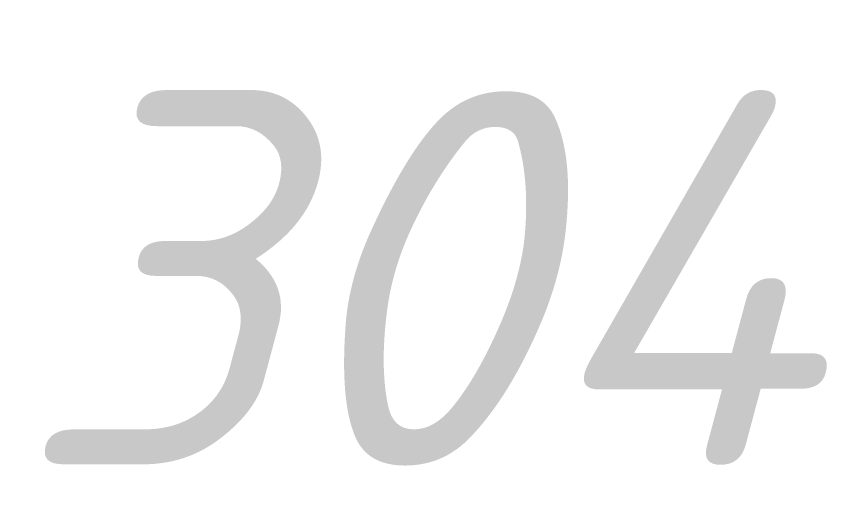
# Model space of a CAD drawing. Extents: x -96705 to 1864084, y -482104 to 235.
# Drawn here: x 873106 to 873772, y -83696 to -83308 of the extents above; entities that cross this region are included whole.
import ezdxf
from ezdxf import colors
from ezdxf.entities.mleader import LeaderData, LeaderLine
from ezdxf.math import Vec2, Vec3

# ---------------------------------------------------------------- set-up
doc = ezdxf.new("R2010")
doc.units = 0
doc.header["$LTSCALE"] = 100
doc.layers.get('Defpoints').update_dxf_attribs({"color": 42})
doc.layers.add('АР_Отметки', color=250, linetype='Continuous', lineweight=15)
doc.layers.add('АР_Таблицы', color=250, linetype='Continuous')
doc.styles.add('ISOCPEUR', font='isocpeui.ttf', dxfattribs={"height": 250})
doc.styles.add('ISOCPEUR_2', font='isocpeur.ttf', dxfattribs={"width": 0.9, "height": 300})
doc.styles.add('Архитект', font='isocpeur.ttf', dxfattribs={"width": 0.8, "oblique": 8})

# ---------------------------------------------------------------- blocks, each defined once
blk = doc.blocks.new('*T826')
at = {"layer": 'Defpoints', "color": 8, "linetype": 'ByBlock', "lineweight": 0, "transparency": 16777216}
for p, q in [((0, 0), (12954.8, 0)), ((0, 0), (0, -1500)), ((12954.8, 0), (12954.8, -1500))]:
    blk.add_line(p, q, dxfattribs=at)
at = {"layer": 'АР_Таблицы', "color": 8, "linetype": 'ByBlock', "lineweight": 30, "transparency": 16777216}
for p, q in [((0, -1500), (12954.8, -1500)), ((0, -1500), (0, -49656.38)), ((1500, -1500), (1500, -49656.38)), ((9954.8, -1500), (9954.8, -49656.38)), ((11954.8, -1500), (11954.8, -49656.38)), ((12954.8, -1500), (12954.8, -49656.38)), ((0, -3500), (12954.8, -3500)), ((0, -49656.38), (12954.8, -49656.38))]:
    blk.add_line(p, q, dxfattribs=at)
at = {"layer": 'АР_Таблицы', "color": 8, "linetype": 'ByBlock', "lineweight": -2, "transparency": 16777216}
for p, q in [((0, -4176.92), (12954.8, -4176.92)), ((0, -4853.85), (12954.8, -4853.85)), ((0, -5530.77), (12954.8, -5530.77)), ((0, -6757.69), (1500, -6757.69)), ((9954.8, -6757.69), (12954.8, -6757.69)), ((0, -7434.62), (12954.8, -7434.62)), ((0, -8111.54), (12954.8, -8111.54)), ((0, -8788.46), (12954.8, -8788.46)), ((0, -9465.38), (12954.8, -9465.38)), ((0, -10692.31), (12954.8, -10692.31)), ((0, -11369.23), (1500, -11369.23)), ((11954.8, -11369.23), (12954.8, -11369.23)), ((0, -12046.15), (9954.8, -12046.15)), ((11954.8, -12046.15), (12954.8, -12046.15)), ((0, -12723.08), (1500, -12723.08)), ((11954.8, -12723.08), (12954.8, -12723.08)), ((0, -13800.23), (1500, -13800.23)), ((11954.8, -13800.23), (12954.8, -13800.23)), ((0, -14967.15), (9954.8, -14967.15)), ((11954.8, -14967.15), (12954.8, -14967.15)), ((0, -15644.07), (12954.8, -15644.07)), ((0, -17311), (12954.8, -17311)), ((0, -17987.92), (12954.8, -17987.92)), ((0, -19214.84), (9954.8, -19214.84)), ((11954.8, -19214.84), (12954.8, -19214.84)), ((0, -19891.77), (9954.8, -19891.77)), ((11954.8, -19891.77), (12954.8, -19891.77)), ((0, -21118.69), (9954.8, -21118.69)), ((11954.8, -21118.69), (12954.8, -21118.69)), ((0, -21795.61), (9954.8, -21795.61)), ((11954.8, -21795.61), (12954.8, -21795.61)), ((0, -23022.53), (12954.8, -23022.53)), ((0, -23699.46), (12954.8, -23699.46)), ((0, -24776.38), (9954.8, -24776.38)), ((11954.8, -24776.38), (12954.8, -24776.38)), ((0, -25453.3), (12954.8, -25453.3)), ((0, -26130.23), (12954.8, -26130.23)), ((0, -26807.15), (1500, -26807.15)), ((11954.8, -26807.15), (12954.8, -26807.15)), ((0, -27484.07), (1500, -27484.07)), ((11954.8, -27484.07), (12954.8, -27484.07)), ((0, -28161), (12954.8, -28161)), ((0, -28837.92), (9954.8, -28837.92)), ((0, -30534.84), (9954.8, -30534.84)), ((11954.8, -30534.84), (12954.8, -30534.84)), ((0, -31211.77), (9954.8, -31211.77)), ((11954.8, -31211.77), (12954.8, -31211.77)), ((0, -31888.69), (9954.8, -31888.69)), ((11954.8, -31888.69), (12954.8, -31888.69)), ((0, -33555.61), (1500, -33555.61)), ((11954.8, -33555.61), (12954.8, -33555.61)), ((0, -35282.53), (1500, -35282.53)), ((11954.8, -35282.53), (12954.8, -35282.53)), ((0, -35959.46), (1500, -35959.46)), ((11954.8, -35959.46), (12954.8, -35959.46)), ((0, -37186.38), (1500, -37186.38)), ((11954.8, -37186.38), (12954.8, -37186.38)), ((0, -38413.3), (1500, -38413.3)), ((11954.8, -38413.3), (12954.8, -38413.3)), ((0, -39090.23), (1500, -39090.23)), ((11954.8, -39090.23), (12954.8, -39090.23)), ((0, -39767.15), (1500, -39767.15)), ((11954.8, -39767.15), (12954.8, -39767.15)), ((0, -40444.07), (1500, -40444.07)), ((11954.8, -40444.07), (12954.8, -40444.07)), ((0, -42111), (1500, -42111)), ((11954.8, -42111), (12954.8, -42111)), ((0, -43777.92), (1500, -43777.92)), ((11954.8, -43777.92), (12954.8, -43777.92)), ((0, -44454.84), (1500, -44454.84)), ((11954.8, -44454.84), (12954.8, -44454.84)), ((0, -45131.77), (1500, -45131.77)), ((11954.8, -45131.77), (12954.8, -45131.77)), ((0, -46358.69), (1500, -46358.69)), ((11954.8, -46358.69), (12954.8, -46358.69)), ((0, -47585.61), (1500, -47585.61)), ((11954.8, -47585.61), (12954.8, -47585.61)), ((0, -48282.53), (1500, -48282.53)), ((11954.8, -48282.53), (12954.8, -48282.53)), ((0, -48979.46), (1500, -48979.46)), ((11954.8, -48979.46), (12954.8, -48979.46))]:
    blk.add_line(p, q, dxfattribs=at)
at = {"layer": 'АР_Таблицы', "color": 8, "linetype": 'ByBlock', "lineweight": 9, "transparency": 16777216}
for p, q in [((1500, -6757.69), (9954.8, -6757.69)), ((1500, -11369.23), (11954.8, -11369.23)), ((9954.8, -12046.15), (11954.8, -12046.15)), ((1500, -12723.08), (11954.8, -12723.08)), ((1500, -13800.23), (11954.8, -13800.23)), ((9954.8, -14967.15), (11954.8, -14967.15)), ((9954.8, -19214.84), (11954.8, -19214.84)), ((9954.8, -19891.77), (11954.8, -19891.77)), ((9954.8, -21118.69), (11954.8, -21118.69)), ((9954.8, -21795.61), (11954.8, -21795.61)), ((9954.8, -24776.38), (11954.8, -24776.38)), ((1500, -26807.15), (11954.8, -26807.15)), ((1500, -27484.07), (11954.8, -27484.07)), ((9954.8, -28837.92), (12954.8, -28837.92)), ((9954.8, -30534.84), (11954.8, -30534.84)), ((9954.8, -31211.77), (11954.8, -31211.77)), ((9954.8, -31888.69), (11954.8, -31888.69)), ((1500, -33555.61), (11954.8, -33555.61)), ((1500, -35282.53), (11954.8, -35282.53)), ((1500, -35959.46), (11954.8, -35959.46)), ((1500, -37186.38), (11954.8, -37186.38)), ((1500, -38413.3), (11954.8, -38413.3)), ((1500, -39090.23), (11954.8, -39090.23)), ((1500, -39767.15), (11954.8, -39767.15)), ((1500, -40444.07), (11954.8, -40444.07)), ((1500, -42111), (11954.8, -42111)), ((1500, -43777.92), (11954.8, -43777.92)), ((1500, -44454.84), (11954.8, -44454.84)), ((1500, -45131.77), (11954.8, -45131.77)), ((1500, -46358.69), (11954.8, -46358.69)), ((1500, -47585.61), (11954.8, -47585.61)), ((1500, -48282.53), (11954.8, -48282.53)), ((1500, -48979.46), (11954.8, -48979.46))]:
    blk.add_line(p, q, dxfattribs=at)
at = {"layer": 'АР_Таблицы', "color": 8, "transparency": 16777216}
for s, insert, char_height, width, attachment_point, style in [('Экспликация помещений 3-го этажа', (6477.4, -750), 500, 12854.7987, 5, 'ISOCPEUR'), ('Номер поме- щения', (750, -2500), 300, 1400, 5, 'ISOCPEUR'), ('Площадь м2', (10954.8, -2500), 350, 1900, 5, 'ISOCPEUR'), ('Кат. помещения', (12454.8, -2500), 300, 900, 5, 'ISOCPEUR'), ('Наименование', (5727.4, -2500), 300, 8354.7987, 5, 'ISOCPEUR'), ('301', (750, -3838.46), 300, 1223.0769, 5, 'ISOCPEUR'), ('Лестничная клетка Тип Н2', (1750, -3838.46), 300, 7954.7987, 4, 'ISOCPEUR'), ('28.82', (10954.8, -3838.46), 300, 1500, 5, 'ISOCPEUR'), ('Кабинет русского языка и литературы', (1750, -4515.38), 300, 7954.7987, 4, 'ISOCPEUR'), ('58,70', (10954.8, -4515.38), 300, 1500, 5, 'ISOCPEUR'), ('302', (750, -4515.38), 300, 1223.0769, 5, 'ISOCPEUR'), ('2,78', (10954.8, -5192.31), 300, 1500, 5, 'ISOCPEUR'), ('303', (750, -5192.31), 300, 1223.0769, 5, 'ISOCPEUR'), ('ПУИ', (1750, -5192.31), 300, 7954.7987, 4, 'ISOCPEUR'), ('{\\C8;В4}', (12454.8, -5192.31), 300, 900, 5, 'ISOCPEUR'), ('Санузел для девочек (основная и старшая школа)', (1750, -6144.23), 300, 7954.7987, 4, 'ISOCPEUR'), ('12,44', (10954.8, -6144.23), 300, 1500, 5, 'ISOCPEUR'), ('304', (750, -6144.23), 300, 1223.0769, 5, 'ISOCPEUR'), ('{\\Q0;\\W0.7;Кабинет русского языка и литературы}', (1750, -7096.15), 300, 7954.7987, 4, 'Архитект'), ('58,68', (10954.8, -7096.15), 300, 1500, 5, 'ISOCPEUR'), ('305', (750, -7096.15), 300, 1223.0769, 5, 'ISOCPEUR'), ('58,55', (10954.8, -7773.08), 300, 1500, 5, 'ISOCPEUR'), ('{\\Q0;\\W0.7;Кабинет математики}', (1750, -7773.08), 300, 7954.7987, 4, 'Архитект'), ('306', (750, -7773.08), 300, 1223.0769, 5, 'ISOCPEUR'), ('60,45', (10954.8, -8450), 300, 1500, 5, 'ISOCPEUR'), ('307', (750, -8450), 300, 1223.0769, 5, 'ISOCPEUR'), ('{\\Q0;\\W0.7;Кабинет математики}', (1750, -8450), 300, 7954.7987, 4, 'Архитект'), ('Санузел для персонала', (1750, -9126.92), 300, 7954.7987, 4, 'ISOCPEUR'), ('308', (750, -9126.92), 300, 1223.0769, 5, 'ISOCPEUR'), ('2.75', (10954.8, -9126.92), 300, 1500, 5, 'ISOCPEUR'), ('Санузел для мальчиков (основная и старшая школа)', (1750, -10078.85), 300, 7954.7987, 4, 'ISOCPEUR'), ('309', (750, -10078.85), 300, 1223.0769, 5, 'ISOCPEUR'), ('12.44', (10954.8, -10078.85), 300, 1500, 5, 'ISOCPEUR'), ('Лестничная клетка (Л1)', (1750, -11030.77), 300, 7954.7987, 4, 'ISOCPEUR'), ('310', (750, -11030.77), 300, 1223.0769, 5, 'ISOCPEUR'), ('27.05', (10954.8, -11030.77), 300, 1500, 5, 'ISOCPEUR'), ('{\\Q0;\\W0.7;Кабинет географии}', (1750, -11707.69), 300, 7954.7987, 4, 'Архитект'), ('55,07', (10954.8, -11707.69), 300, 1500, 5, 'ISOCPEUR'), ('311', (750, -11707.69), 300, 1223.0769, 5, 'ISOCPEUR'), ('Универсальный учебный кабинет', (1750, -12384.62), 300, 7954.7987, 4, 'ISOCPEUR'), ('56,05', (10954.8, -12384.62), 300, 1500, 5, 'ISOCPEUR'), ('312', (750, -12384.62), 300, 1223.0769, 5, 'ISOCPEUR'), ('Кабинет для индивидуальных занятий, в т.ч. с педагогом-психологом', (1750, -13261.65), 300, 7954.7987, 4, 'ISOCPEUR'), ('313', (750, -13261.65), 300, 1223.0769, 5, 'ISOCPEUR'), ('16.16', (10954.8, -13261.65), 300, 1500, 5, 'ISOCPEUR'), ('Учебный кабинет для изучения естествознания: физика', (1750, -14383.69), 300, 7954.7987, 4, 'ISOCPEUR'), ('314', (750, -14383.69), 300, 1223.0769, 5, 'ISOCPEUR'), ('61.36', (10954.8, -14383.69), 300, 1500, 5, 'ISOCPEUR'), ('Лаборантская кабинета физики', (1750, -15305.61), 300, 7954.7987, 4, 'ISOCPEUR'), ('315', (750, -15305.61), 300, 1223.0769, 5, 'ISOCPEUR'), ('18.02', (10954.8, -15305.61), 300, 1500, 5, 'ISOCPEUR'), ('{\\C8;В3}', (12454.8, -15305.61), 300, 900, 5, 'ISOCPEUR'), ('Санузел для девочек с комнатой личной гигиены (основная и старшая школа)', (1750, -16477.53), 300, 7954.7987, 4, 'ISOCPEUR'), ('316', (750, -16477.53), 300, 1223.0769, 5, 'ISOCPEUR'), ('23.25', (10954.8, -16477.53), 300, 1500, 5, 'ISOCPEUR'), ('подсобное помещение', (1750, -17649.46), 300, 7954.7987, 4, 'ISOCPEUR'), ('317', (750, -17649.46), 300, 1223.0769, 5, 'ISOCPEUR'), ('6.64', (10954.8, -17649.46), 300, 1500, 5, 'ISOCPEUR'), ('{\\Q0;\\W0.7;\\C8;В4}', (12454.8, -17649.46), 300, 900, 5, 'Архитект'), ('Кабинет иностранного языка (основная и старшая школа)', (1750, -18601.38), 300, 7954.7987, 4, 'ISOCPEUR'), ('318', (750, -18601.38), 300, 1223.0769, 5, 'ISOCPEUR'), ('32.36', (10954.8, -18601.38), 300, 1500, 5, 'ISOCPEUR'), ('Коридор с рекреацией', (1750, -19553.3), 300, 7954.7987, 4, 'ISOCPEUR'), ('320', (750, -19553.3), 300, 1223.0769, 5, 'ISOCPEUR'), ('244.13', (10954.8, -19553.3), 300, 1500, 5, 'ISOCPEUR'), ('Кабинет иностранного языка (основная и старшая школа)', (1750, -20505.23), 300, 7954.7987, 4, 'ISOCPEUR'), ('321', (750, -20505.23), 300, 1223.0769, 5, 'ISOCPEUR'), ('33.78', (10954.8, -20505.23), 300, 1500, 5, 'ISOCPEUR'), ('Помещение связи', (1750, -21457.15), 300, 7954.7987, 4, 'ISOCPEUR'), ('322', (750, -21457.15), 300, 1223.0769, 5, 'ISOCPEUR'), ('8.75', (10954.8, -21457.15), 300, 1500, 5, 'ISOCPEUR'), ('{\\C8;В4}', (12454.8, -21457.15), 300, 900, 5, 'ISOCPEUR'), ('Санузел для мальчиков (основная и старшая школа)', (1750, -22409.07), 300, 7954.7987, 4, 'ISOCPEUR'), ('323', (750, -22409.07), 300, 1223.0769, 5, 'ISOCPEUR'), ('21.73', (10954.8, -22409.07), 300, 1500, 5, 'ISOCPEUR'), ('Лаборантская кабинета биологии', (1750, -23361), 300, 7954.7987, 4, 'ISOCPEUR'), ('15,93', (10954.8, -23361), 300, 1500, 5, 'ISOCPEUR'), ('324', (750, -23361), 300, 1223.0769, 5, 'ISOCPEUR'), ('{\\C8;В3}', (12454.8, -23361), 300, 900, 5, 'ISOCPEUR'), ('Учебный кабинет для изучения естествознания: биология + ОБЗР', (1750, -24237.92), 300, 7954.7987, 4, 'ISOCPEUR'), ('77,78', (10954.8, -24237.92), 300, 1500, 5, 'ISOCPEUR'), ('325', (750, -24237.92), 300, 1223.0769, 5, 'ISOCPEUR'), ('Универсальный учебный кабинет', (1750, -25114.84), 300, 7954.7987, 4, 'ISOCPEUR'), ('53,07', (10954.8, -25114.84), 300, 1500, 5, 'ISOCPEUR'), ('326', (750, -25114.84), 300, 1223.0769, 5, 'ISOCPEUR'), ('Кабинет истории тип 1', (1750, -25791.77), 300, 7954.7987, 4, 'ISOCPEUR'), ('54,86', (10954.8, -25791.77), 300, 1500, 5, 'ISOCPEUR'), ('327', (750, -25791.77), 300, 1223.0769, 5, 'ISOCPEUR'), ('Кроссовая', (1750, -26468.69), 300, 7954.7987, 4, 'ISOCPEUR'), ('10,72', (10954.8, -26468.69), 300, 1500, 5, 'ISOCPEUR'), ('328', (750, -26468.69), 300, 1223.0769, 5, 'ISOCPEUR'), ('{\\C8;В3}', (12454.8, -26468.69), 300, 900, 5, 'ISOCPEUR'), ('Лестничная клетка (Л1)', (1750, -27145.61), 300, 7954.7987, 4, 'ISOCPEUR'), ('21,00', (10954.8, -27145.61), 300, 1500, 5, 'ISOCPEUR'), ('329', (750, -27145.61), 300, 1223.0769, 5, 'ISOCPEUR'), ('Тамбур', (1750, -27822.53), 300, 7954.7987, 4, 'ISOCPEUR'), ('4,48', (10954.8, -27822.53), 300, 1500, 5, 'ISOCPEUR'), ('329.1', (750, -27822.53), 300, 1223.0769, 5, 'ISOCPEUR'), ('Тех. помещение', (1750, -28499.46), 300, 7954.7987, 4, 'ISOCPEUR'), ('3,93', (10954.8, -28499.46), 300, 1500, 5, 'ISOCPEUR'), ('330', (750, -28499.46), 300, 1223.0769, 5, 'ISOCPEUR'), ('Универсальное помещение с возможностью организации гимнастического зала (хореография)', (1750, -29686.38), 300, 7954.7987, 4, 'ISOCPEUR'), ('125,19', (10954.8, -29686.38), 300, 1500, 5, 'ISOCPEUR'), ('331', (750, -29686.38), 300, 1223.0769, 5, 'ISOCPEUR'), ('14,45', (10954.8, -30873.3), 300, 1500, 5, 'ISOCPEUR'), ('Раздевальная', (1750, -30873.3), 300, 7954.7987, 4, 'ISOCPEUR'), ('332', (750, -30873.3), 300, 1223.0769, 5, 'ISOCPEUR'), ('17,63', (10954.8, -31550.23), 300, 1500, 5, 'ISOCPEUR'), ('Раздевальная', (1750, -31550.23), 300, 7954.7987, 4, 'ISOCPEUR'), ('333', (750, -31550.23), 300, 1223.0769, 5, 'ISOCPEUR'), ('Многофункциональный информационный библиотечный центр с зоной для индивидуальных занятий', (1750, -32722.15), 300, 7954.7987, 4, 'ISOCPEUR'), ('152,15', (10954.8, -32722.15), 300, 1500, 5, 'ISOCPEUR'), ('334', (750, -32722.15), 300, 1223.0769, 5, 'ISOCPEUR'), ('Многофункциональный информационный библиотечный центр (хранение (закрытый фонд) и выдачи книг)', (1750, -34419.07), 300, 7954.7987, 4, 'ISOCPEUR'), ('41,15', (10954.8, -34419.07), 300, 1500, 5, 'ISOCPEUR'), ('335', (750, -34419.07), 300, 1223.0769, 5, 'ISOCPEUR'), ('{\\C8;В3}', (12454.8, -34419.07), 300, 900, 5, 'ISOCPEUR'), ('4,44', (10954.8, -35621), 300, 1500, 5, 'ISOCPEUR'), ('336', (750, -35621), 300, 1223.0769, 5, 'ISOCPEUR'), ('ПУИ', (1750, -35621), 300, 7954.7987, 4, 'ISOCPEUR'), ('{\\C8;В4}', (12454.8, -35621), 300, 900, 5, 'ISOCPEUR'), ('Санузел для мальчиков (основная и старшая школа)', (1750, -36572.92), 300, 7954.7987, 4, 'ISOCPEUR'), ('8,84', (10954.8, -36572.92), 300, 1500, 5, 'ISOCPEUR'), ('337', (750, -36572.92), 300, 1223.0769, 5, 'ISOCPEUR'), ('Санузел для девочек (основная и старшая школа)', (1750, -37799.84), 300, 7954.7987, 4, 'ISOCPEUR'), ('10,97', (10954.8, -37799.84), 300, 1500, 5, 'ISOCPEUR'), ('338', (750, -37799.84), 300, 1223.0769, 5, 'ISOCPEUR'), ('Санузел для персонала', (1750, -38751.77), 300, 7954.7987, 4, 'ISOCPEUR'), ('5,40', (10954.8, -38751.77), 300, 1500, 5, 'ISOCPEUR'), ('339', (750, -38751.77), 300, 1223.0769, 5, 'ISOCPEUR'), ('Лестничная клетка (Л1)', (1750, -39428.69), 300, 7954.7987, 4, 'ISOCPEUR'), ('21,00', (10954.8, -39428.69), 300, 1500, 5, 'ISOCPEUR'), ('340', (750, -39428.69), 300, 1223.0769, 5, 'ISOCPEUR'), ('Тамбур', (1750, -40105.61), 300, 7954.7987, 4, 'ISOCPEUR'), ('2,00', (10954.8, -40105.61), 300, 1500, 5, 'ISOCPEUR'), ('340.1', (750, -40105.61), 300, 1223.0769, 5, 'ISOCPEUR'), ('Кабинет с рабочим пространством для учителей Тип 1 (основная и старшая школа)', (1750, -41277.53), 300, 7954.7987, 4, 'ISOCPEUR'), ('71,92', (10954.8, -41277.53), 300, 1500, 5, 'ISOCPEUR'), ('341', (750, -41277.53), 300, 1223.0769, 5, 'ISOCPEUR'), ('Универсальное помещение с возможностью организации Медиацентра', (1750, -42944.46), 300, 7954.7987, 4, 'ISOCPEUR'), ('39,84', (10954.8, -42944.46), 300, 1500, 5, 'ISOCPEUR'), ('342', (750, -42944.46), 300, 1223.0769, 5, 'ISOCPEUR'), ('{\\C8;В3}', (12454.8, -42944.46), 300, 900, 5, 'ISOCPEUR'), ('Помещение музея', (1750, -44116.38), 300, 7954.7987, 4, 'ISOCPEUR'), ('43,49', (10954.8, -44116.38), 300, 1500, 5, 'ISOCPEUR'), ('343', (750, -44116.38), 300, 1223.0769, 5, 'ISOCPEUR'), ('Лестничная клетка (Л1)', (1750, -44793.3), 300, 7954.7987, 4, 'ISOCPEUR'), ('25,50', (10954.8, -44793.3), 300, 1500, 5, 'ISOCPEUR'), ('344', (750, -44793.3), 300, 1223.0769, 5, 'ISOCPEUR'), ('Коридор и рекреация (основная и старшая школа)', (1750, -45745.23), 300, 7954.7987, 4, 'ISOCPEUR'), ('195,20', (10954.8, -45745.23), 300, 1500, 5, 'ISOCPEUR'), ('345', (750, -45745.23), 300, 1223.0769, 5, 'ISOCPEUR'), ('Коридор и рекреация (основная и старшая школа)', (1750, -46972.15), 300, 7954.7987, 4, 'ISOCPEUR'), ('169,67', (10954.8, -46972.15), 300, 1500, 5, 'ISOCPEUR'), ('346', (750, -46972.15), 300, 1223.0769, 5, 'ISOCPEUR'), ('Коридор', (1750, -47934.07), 300, 7954.7987, 4, 'ISOCPEUR'), ('78,72', (10954.8, -47934.07), 300, 1500, 5, 'ISOCPEUR'), ('347', (750, -47934.07), 300, 1223.0769, 5, 'ISOCPEUR'), ('Коридор', (1750, -48631), 300, 7954.7987, 4, 'ISOCPEUR'), ('77,66', (10954.8, -48631), 300, 1500, 5, 'ISOCPEUR'), ('348', (750, -48631), 300, 1223.0769, 5, 'ISOCPEUR'), ('Всего', (9704.8, -49317.92), 300, 7954.7987, 6, 'ISOCPEUR'), ('2247.0', (10954.8, -49317.92), 250, 1980, 5, 'ISOCPEUR_2')]:
    blk.add_mtext(s, dxfattribs=dict(at, insert=insert, char_height=char_height, width=width, attachment_point=attachment_point, style=style))
blk = doc.blocks.new('_DotSmall')
at = {"color": 0, "linetype": 'ByBlock', "const_width": 0.5}
blk.add_lwpolyline([(-0.0625, 0, 1), (0.0625, 0, 1)], format="xyb", close=True, dxfattribs=at)

msp = doc.modelspace()

# ---------------------------------------------------------------- block references
msp.add_blockref('*T826', (872675.15, -77373.99))

# ---------------------------------------------------------------- leaders
at = {"layer": 'АР_Отметки', "color": 8}
ml = msp.add_multileader_mtext('Standard', dxfattribs=at)
ml.set_content('+9,800', color=8, style='ISOCPEUR')
ml.set_leader_properties(color=8, linetype='Continuous', lineweight=-1)
ml.set_arrow_properties(name='DOTSMALL')
ml.build(insert=Vec2(0, 0))
ml.multileader.update_dxf_attribs({"has_text_frame": 1, "text_left_attachment_type": 4, "text_right_attachment_type": 4, "dogleg_length": 100, "arrow_head_size": 180})
ctx = ml.context
ctx.base_point, ctx.char_height, ctx.arrow_head_size, ctx.landing_gap_size, ctx.plane_origin = Vec3(981322.7, -129043.6), 250, 180, 50, Vec3(981073.34, -129704.42)
ctx.left_attachment, ctx.right_attachment = 4, 4
notes = []
notes.append((ctx, [(0, (0, 0, 0), (0, 0), (1, 0), 1, [])]))
ctx.mtext.insert, ctx.mtext.width, ctx.mtext.line_spacing_style, ctx.mtext.flow_direction = Vec3(981372.7, -128710.26), 852.697, 2, 5
ml = msp.add_multileader_mtext('Standard', dxfattribs=at)
ml.set_content('+15,850', color=8, style='ISOCPEUR')
ml.set_leader_properties(color=8, linetype='Continuous', lineweight=-1)
ml.set_arrow_properties(name='DOTSMALL')
ml.build(insert=Vec2(0, 0))
ml.multileader.update_dxf_attribs({"has_text_frame": 1, "text_left_attachment_type": 4, "text_right_attachment_type": 4, "dogleg_length": 100, "arrow_head_size": 180})
ctx = ml.context
ctx.base_point, ctx.char_height, ctx.arrow_head_size, ctx.landing_gap_size, ctx.plane_origin = Vec3(1077115.02, -135002.35), 250, 180, 50, Vec3(1075811.77, -136209.96)
ctx.left_attachment, ctx.right_attachment = 4, 4
notes.append((ctx, [(0, (0, 0, 0), (0, 0), (1, 0), 1, [])]))
ctx.mtext.insert, ctx.mtext.width, ctx.mtext.defined_height, ctx.mtext.line_spacing_style, ctx.mtext.flow_direction = Vec3(1077165.02, -134669.02), 696.0353, 776.46, 2, 5
ml = msp.add_multileader_mtext('Standard', dxfattribs=at)
ml.set_content('+15,850', color=8, style='ISOCPEUR')
ml.set_leader_properties(color=8, linetype='Continuous', lineweight=-1)
ml.set_arrow_properties(name='DOTSMALL')
ml.build(insert=Vec2(0, 0))
ml.multileader.update_dxf_attribs({"has_text_frame": 1, "text_left_attachment_type": 4, "text_right_attachment_type": 4, "dogleg_length": 100, "arrow_head_size": 180})
ctx = ml.context
ctx.base_point, ctx.char_height, ctx.arrow_head_size, ctx.landing_gap_size, ctx.plane_origin = Vec3(1113079.28, -135414.98), 250, 180, 50, Vec3(1114004.28, -137758.57)
ctx.left_attachment, ctx.right_attachment = 4, 4
notes.append((ctx, [(0, (0, 0, 0), (0, 0), (1, 0), 1, [])]))
ctx.mtext.insert, ctx.mtext.width, ctx.mtext.line_spacing_style, ctx.mtext.flow_direction = Vec3(1113129.28, -135081.64), 852.697, 2, 5
ml = msp.add_multileader_mtext('Standard', dxfattribs=at)
ml.set_content('+9,800', color=8, style='ISOCPEUR')
ml.set_leader_properties(color=8, linetype='Continuous', lineweight=-1)
ml.set_arrow_properties(name='DOTSMALL')
ml.build(insert=Vec2(0, 0))
ml.multileader.update_dxf_attribs({"has_text_frame": 1, "text_left_attachment_type": 4, "text_right_attachment_type": 4, "dogleg_length": 100, "arrow_head_size": 180})
ctx = ml.context
ctx.base_point, ctx.char_height, ctx.arrow_head_size, ctx.landing_gap_size, ctx.plane_origin = Vec3(942803.56, -128980.29), 250, 180, 50, Vec3(939654.59, -129912.37)
ctx.left_attachment, ctx.right_attachment = 4, 4
notes.append((ctx, [(0, (0, 0, 0), (0, 0), (1, 0), 1, [])]))
ctx.mtext.insert, ctx.mtext.width, ctx.mtext.line_spacing_style, ctx.mtext.flow_direction = Vec3(942853.56, -128646.95), 852.697, 2, 5
ml = msp.add_multileader_mtext('Standard', dxfattribs=at)
ml.set_content('+11,750', color=8, style='ISOCPEUR')
ml.set_leader_properties(color=8, linetype='Continuous', lineweight=-1)
ml.set_arrow_properties(name='DOTSMALL')
ml.build(insert=Vec2(0, 0))
ml.multileader.update_dxf_attribs({"has_text_frame": 1, "text_left_attachment_type": 4, "text_right_attachment_type": 4, "dogleg_length": 100, "arrow_head_size": 180})
ctx = ml.context
ctx.base_point, ctx.char_height, ctx.arrow_head_size, ctx.landing_gap_size, ctx.plane_origin = Vec3(939860.15, -135136.84), 250, 180, 50, Vec3(941267.77, -136209.96)
ctx.left_attachment, ctx.right_attachment = 4, 4
notes.append((ctx, [(0, (0, 0, 0), (0, 0), (1, 0), 1, [])]))
ctx.mtext.insert, ctx.mtext.width, ctx.mtext.defined_height, ctx.mtext.line_spacing_style, ctx.mtext.flow_direction = Vec3(939910.15, -134803.5), 696.0353, 912.49, 2, 5
ml = msp.add_multileader_mtext('Standard', dxfattribs=at)
ml.set_content('+9,800', color=8, style='ISOCPEUR')
ml.set_leader_properties(color=8, linetype='Continuous', lineweight=-1)
ml.set_arrow_properties(name='DOTSMALL')
ml.build(insert=Vec2(0, 0))
ml.multileader.update_dxf_attribs({"has_text_frame": 1, "text_left_attachment_type": 4, "text_right_attachment_type": 4, "dogleg_length": 100, "arrow_head_size": 180})
ctx = ml.context
ctx.base_point, ctx.char_height, ctx.arrow_head_size, ctx.landing_gap_size, ctx.plane_origin = Vec3(981322.7, -129043.6), 250, 180, 50, Vec3(981073.34, -129704.42)
ctx.left_attachment, ctx.right_attachment = 4, 4
notes.append((ctx, [(0, (0, 0, 0), (0, 0), (1, 0), 1, [])]))
ctx.mtext.insert, ctx.mtext.width, ctx.mtext.line_spacing_style, ctx.mtext.flow_direction = Vec3(981372.7, -128710.26), 852.697, 2, 5
ml = msp.add_multileader_mtext('Standard', dxfattribs=at)
ml.set_content('+11,750', color=8, style='ISOCPEUR')
ml.set_leader_properties(color=8, linetype='Continuous', lineweight=-1)
ml.set_arrow_properties(name='DOTSMALL')
ml.build(insert=Vec2(0, 0))
ml.multileader.update_dxf_attribs({"has_text_frame": 1, "text_left_attachment_type": 4, "text_right_attachment_type": 4, "dogleg_length": 100, "arrow_head_size": 180})
ctx = ml.context
ctx.base_point, ctx.char_height, ctx.arrow_head_size, ctx.landing_gap_size, ctx.plane_origin = Vec3(979465.29, -134660.57), 250, 180, 50, Vec3(979944.4, -137279.69)
ctx.left_attachment, ctx.right_attachment = 4, 4
notes.append((ctx, [(0, (0, 0, 0), (0, 0), (1, 0), 1, [])]))
ctx.mtext.insert, ctx.mtext.width, ctx.mtext.line_spacing_style, ctx.mtext.flow_direction = Vec3(979515.29, -134327.24), 852.697, 2, 5
ml = msp.add_multileader_mtext('Standard', dxfattribs=at)
ml.set_content('+13,700', color=8, style='ISOCPEUR')
ml.set_leader_properties(color=8, linetype='Continuous', lineweight=-1)
ml.set_arrow_properties(name='DOTSMALL')
ml.build(insert=Vec2(0, 0))
ml.multileader.update_dxf_attribs({"has_text_frame": 1, "text_left_attachment_type": 4, "text_right_attachment_type": 4, "dogleg_length": 100, "arrow_head_size": 180})
ctx = ml.context
ctx.base_point, ctx.char_height, ctx.arrow_head_size, ctx.landing_gap_size, ctx.plane_origin = Vec3(1077151.47, -129085.14), 250, 180, 50, Vec3(1074341.49, -129936.68)
ctx.left_attachment, ctx.right_attachment = 4, 4
notes.append((ctx, [(0, (0, 0, 0), (0, 0), (1, 0), 1, [])]))
ctx.mtext.insert, ctx.mtext.width, ctx.mtext.line_spacing_style, ctx.mtext.flow_direction = Vec3(1077201.47, -128751.8), 852.697, 2, 5
ml = msp.add_multileader_mtext('Standard', dxfattribs=at)
ml.set_content('+13,700', color=8, style='ISOCPEUR')
ml.set_leader_properties(color=8, linetype='Continuous', lineweight=-1)
ml.set_arrow_properties(name='DOTSMALL')
ml.build(insert=Vec2(0, 0))
ml.multileader.update_dxf_attribs({"has_text_frame": 1, "text_left_attachment_type": 4, "text_right_attachment_type": 4, "dogleg_length": 100, "arrow_head_size": 180})
ctx = ml.context
ctx.base_point, ctx.char_height, ctx.arrow_head_size, ctx.landing_gap_size, ctx.plane_origin = Vec3(1115774.24, -129058.58), 250, 180, 50, Vec3(1115524.88, -129719.4)
ctx.left_attachment, ctx.right_attachment = 4, 4
notes.append((ctx, [(0, (0, 0, 0), (0, 0), (1, 0), 1, [])]))
ctx.mtext.insert, ctx.mtext.width, ctx.mtext.line_spacing_style, ctx.mtext.flow_direction = Vec3(1115824.24, -128725.25), 852.697, 2, 5
ml = msp.add_multileader_mtext('Standard', dxfattribs=at)
ml.set_content('+12,650', color=8, style='ISOCPEUR')
ml.set_leader_properties(color=8, linetype='Continuous', lineweight=-1)
ml.set_arrow_properties(name='DOTSMALL')
ml.build(insert=Vec2(0, 0))
ml.multileader.update_dxf_attribs({"has_text_frame": 1, "text_left_attachment_type": 4, "text_right_attachment_type": 4, "dogleg_length": 100, "arrow_head_size": 180})
ctx = ml.context
ctx.base_point, ctx.char_height, ctx.arrow_head_size, ctx.landing_gap_size, ctx.plane_origin = Vec3(935468.55, -155312.17), 250, 180, 50, Vec3(960704.47, -166935.29)
ctx.left_attachment, ctx.right_attachment = 4, 4
notes.append((ctx, [(0, (0, 0, 0), (0, 0), (1, 0), 1, [])]))
ctx.mtext.insert, ctx.mtext.width, ctx.mtext.line_spacing_style, ctx.mtext.flow_direction = Vec3(935518.55, -154978.83), 852.697, 2, 5
ml = msp.add_multileader_mtext('Standard', dxfattribs=at)
ml.set_content('+12,200', color=8, style='ISOCPEUR')
ml.set_leader_properties(color=8, linetype='Continuous', lineweight=-1)
ml.set_arrow_properties(name='DOTSMALL')
ml.build(insert=Vec2(0, 0))
ml.multileader.update_dxf_attribs({"has_text_frame": 1, "text_left_attachment_type": 4, "text_right_attachment_type": 4, "dogleg_length": 100, "arrow_head_size": 180})
ctx = ml.context
ctx.base_point, ctx.char_height, ctx.arrow_head_size, ctx.landing_gap_size, ctx.plane_origin = Vec3(935468.55, -154727.85), 250, 180, 50, Vec3(960704.47, -166350.97)
ctx.left_attachment, ctx.right_attachment = 4, 4
notes.append((ctx, [(0, (0, 0, 0), (0, 0), (1, 0), 1, [])]))
ctx.mtext.insert, ctx.mtext.width, ctx.mtext.line_spacing_style, ctx.mtext.flow_direction = Vec3(935518.55, -154394.52), 852.697, 2, 5
ml = msp.add_multileader_mtext('Standard', dxfattribs=at)
ml.set_content('+12,200', color=8, style='ISOCPEUR')
ml.set_leader_properties(color=8, linetype='Continuous', lineweight=-1)
ml.set_arrow_properties(name='DOTSMALL')
ml.build(insert=Vec2(0, 0))
ml.multileader.update_dxf_attribs({"has_text_frame": 1, "text_left_attachment_type": 4, "text_right_attachment_type": 4, "dogleg_length": 100, "arrow_head_size": 180})
ctx = ml.context
ctx.base_point, ctx.char_height, ctx.arrow_head_size, ctx.landing_gap_size, ctx.plane_origin, ctx.plane_x_axis, ctx.plane_y_axis = Vec3(956621.35, -142271.05), 250, 180, 50, Vec3(968768.88, -117035.13), Vec3(0, 1), Vec3(-1, 0)
ctx.left_attachment, ctx.right_attachment = 4, 4
notes.append((ctx, [(0, (0, 0, 0), (0, 0), (1, 0), 1, [])]))
ctx.mtext.insert, ctx.mtext.text_direction, ctx.mtext.rotation, ctx.mtext.width, ctx.mtext.line_spacing_style, ctx.mtext.flow_direction = Vec3(956288.02, -142221.05), Vec3(0, 1), 1.570796, 852.697, 2, 5
ml = msp.add_multileader_mtext('Standard', dxfattribs=at)
ml.set_content('+12,200', color=8, style='ISOCPEUR')
ml.set_leader_properties(color=8, linetype='Continuous', lineweight=-1)
ml.set_arrow_properties(name='DOTSMALL')
ml.build(insert=Vec2(0, 0))
ml.multileader.update_dxf_attribs({"has_text_frame": 1, "text_left_attachment_type": 4, "text_right_attachment_type": 4, "dogleg_length": 100, "arrow_head_size": 180})
ctx = ml.context
ctx.base_point, ctx.char_height, ctx.arrow_head_size, ctx.landing_gap_size, ctx.plane_origin, ctx.plane_x_axis, ctx.plane_y_axis = Vec3(966248.82, -142163.98), 250, 180, 50, Vec3(978396.35, -116928.07), Vec3(0, 1), Vec3(-1, 0)
ctx.left_attachment, ctx.right_attachment = 4, 4
notes.append((ctx, [(0, (0, 0, 0), (0, 0), (1, 0), 1, [])]))
ctx.mtext.insert, ctx.mtext.text_direction, ctx.mtext.rotation, ctx.mtext.width, ctx.mtext.line_spacing_style, ctx.mtext.flow_direction = Vec3(965915.49, -142113.98), Vec3(0, 1), 1.570796, 852.697, 2, 5
ml = msp.add_multileader_mtext('Standard', dxfattribs=at)
ml.set_content('+11,900', color=8, style='ISOCPEUR')
ml.set_leader_properties(color=8, linetype='Continuous', lineweight=-1)
ml.set_arrow_properties(name='DOTSMALL')
ml.build(insert=Vec2(0, 0))
ml.multileader.update_dxf_attribs({"has_text_frame": 1, "text_left_attachment_type": 4, "text_right_attachment_type": 4, "dogleg_length": 100, "arrow_head_size": 180})
ctx = ml.context
ctx.base_point, ctx.char_height, ctx.arrow_head_size, ctx.landing_gap_size, ctx.plane_origin = Vec3(986391, -153939.8), 250, 180, 50, Vec3(1011626.92, -166087.33)
ctx.left_attachment, ctx.right_attachment = 4, 4
notes.append((ctx, [(0, (0, 0, 0), (0, 0), (1, 0), 1, [])]))
ctx.mtext.insert, ctx.mtext.rotation, ctx.mtext.width, ctx.mtext.line_spacing_style, ctx.mtext.flow_direction = Vec3(986441, -153606.47), 6.283185, 852.697, 2, 5
ml = msp.add_multileader_mtext('Standard', dxfattribs=at)
ml.set_content('+19,400', color=8, style='ISOCPEUR')
ml.set_leader_properties(color=8, linetype='Continuous', lineweight=-1)
ml.set_arrow_properties(name='DOTSMALL')
ml.build(insert=Vec2(0, 0))
ml.multileader.update_dxf_attribs({"has_text_frame": 1, "text_left_attachment_type": 4, "text_right_attachment_type": 4, "dogleg_length": 100, "arrow_head_size": 180})
ctx = ml.context
ctx.base_point, ctx.char_height, ctx.arrow_head_size, ctx.landing_gap_size, ctx.plane_origin = Vec3(1213032.14, -134373.24), 250, 180, 50, Vec3(1213035.12, -136560.6)
ctx.left_attachment, ctx.right_attachment = 4, 4
notes.append((ctx, [(0, (0, 0, 0), (0, 0), (1, 0), 1, [])]))
ctx.mtext.insert, ctx.mtext.width, ctx.mtext.defined_height, ctx.mtext.line_spacing_style, ctx.mtext.flow_direction = Vec3(1213082.14, -134039.91), 696.0353, 776.46, 2, 5
ml = msp.add_multileader_mtext('Standard', dxfattribs=at)
ml.set_content('+19,400', color=8, style='ISOCPEUR')
ml.set_leader_properties(color=8, linetype='Continuous', lineweight=-1)
ml.set_arrow_properties(name='DOTSMALL')
ml.build(insert=Vec2(0, 0))
ml.multileader.update_dxf_attribs({"has_text_frame": 1, "text_left_attachment_type": 4, "text_right_attachment_type": 4, "dogleg_length": 100, "arrow_head_size": 180})
ctx = ml.context
ctx.base_point, ctx.char_height, ctx.arrow_head_size, ctx.landing_gap_size, ctx.plane_origin = Vec3(1253275.6, -134758.42), 250, 180, 50, Vec3(1253194.21, -136469.11)
ctx.left_attachment, ctx.right_attachment = 4, 4
notes.append((ctx, [(0, (0, 0, 0), (0, 0), (1, 0), 1, [])]))
ctx.mtext.insert, ctx.mtext.width, ctx.mtext.defined_height, ctx.mtext.line_spacing_style, ctx.mtext.flow_direction = Vec3(1253325.6, -134425.09), 696.0353, 776.46, 2, 5
ml = msp.add_multileader_mtext('Standard', dxfattribs=at)
ml.set_content('+13,340', color=8, style='ISOCPEUR')
ml.set_leader_properties(color=8, linetype='Continuous', lineweight=-1)
ml.set_arrow_properties(name='DOTSMALL')
ml.build(insert=Vec2(0, 0))
ml.multileader.update_dxf_attribs({"has_text_frame": 1, "text_left_attachment_type": 4, "text_right_attachment_type": 4, "dogleg_length": 100, "arrow_head_size": 180})
ctx = ml.context
ctx.base_point, ctx.char_height, ctx.arrow_head_size, ctx.landing_gap_size, ctx.plane_origin = Vec3(945404.93, -113488.4), 250, 180, 50, Vec3(945323.54, -115199.09)
ctx.left_attachment, ctx.right_attachment = 4, 4
notes.append((ctx, [(0, (0, 0, 0), (0, 0), (1, 0), 1, [])]))
ctx.mtext.insert, ctx.mtext.width, ctx.mtext.defined_height, ctx.mtext.line_spacing_style, ctx.mtext.flow_direction = Vec3(945454.93, -113155.07), 696.0353, 776.46, 2, 5
ml = msp.add_multileader_mtext('Standard', dxfattribs=at)
ml.set_content('+13,340', color=8, style='ISOCPEUR')
ml.set_leader_properties(color=8, linetype='Continuous', lineweight=-1)
ml.set_arrow_properties(name='DOTSMALL')
ml.build(insert=Vec2(0, 0))
ml.multileader.update_dxf_attribs({"has_text_frame": 1, "text_left_attachment_type": 4, "text_right_attachment_type": 4, "dogleg_length": 100, "arrow_head_size": 180})
ctx = ml.context
ctx.base_point, ctx.char_height, ctx.arrow_head_size, ctx.landing_gap_size, ctx.plane_origin = Vec3(956045.3, -83659.45), 250, 180, 50, Vec3(954526.42, -83364.57)
ctx.left_attachment, ctx.right_attachment = 4, 4
notes.append((ctx, [(0, (0, 0, 0), (0, 0), (1, 0), 1, [])]))
ctx.mtext.insert, ctx.mtext.width, ctx.mtext.line_spacing_style, ctx.mtext.flow_direction = Vec3(956095.3, -83326.12), 852.697, 2, 5
ml = msp.add_multileader_mtext('Standard', dxfattribs=at)
ml.set_content('Л.2', color=8, style='ISOCPEUR')
ml.set_leader_properties(color=8, linetype='Continuous', lineweight=-1)
ml.set_arrow_properties(name='DOTSMALL')
ml.build(insert=Vec2(0, 0))
ml.multileader.update_dxf_attribs({"has_text_frame": 1, "text_left_attachment_type": 4, "text_right_attachment_type": 4, "dogleg_length": 100, "arrow_head_size": 180})
ctx = ml.context
ctx.base_point, ctx.char_height, ctx.arrow_head_size, ctx.landing_gap_size, ctx.plane_origin = Vec3(939884.89, -128903.29, 0), 250, 180, 50, Vec3(965680.14, -142369.69, 0)
ctx.left_attachment, ctx.right_attachment = 4, 4
notes.append((ctx, [(0, (0, 0, 0), (0, 0), (1, 0), 1, [])]))
ctx.mtext.insert, ctx.mtext.width, ctx.mtext.line_spacing_style, ctx.mtext.flow_direction = Vec3(939934.89, -128569.95, 0), 852.697, 2, 5
ml = msp.add_multileader_mtext('Standard', dxfattribs=at)
ml.set_content('Л.1', color=8, style='ISOCPEUR')
ml.set_leader_properties(color=8, linetype='Continuous', lineweight=-1)
ml.set_arrow_properties(name='DOTSMALL')
ml.build(insert=Vec2(0, 0))
ml.multileader.update_dxf_attribs({"has_text_frame": 1, "text_left_attachment_type": 4, "text_right_attachment_type": 4, "dogleg_length": 100, "arrow_head_size": 180})
ctx = ml.context
ctx.base_point, ctx.char_height, ctx.arrow_head_size, ctx.landing_gap_size, ctx.plane_origin = Vec3(978556.73, -129824, 0), 250, 180, 50, Vec3(1003946.9, -142065.5, 0)
ctx.left_attachment, ctx.right_attachment = 4, 4
notes.append((ctx, [(0, (0, 0, 0), (0, 0), (1, 0), 1, [])]))
ctx.mtext.insert, ctx.mtext.width, ctx.mtext.line_spacing_style, ctx.mtext.flow_direction = Vec3(978606.73, -129490.66, 0), 852.697, 2, 5
ml = msp.add_multileader_mtext('Standard', dxfattribs=at)
ml.set_content('Л.1', color=8, style='ISOCPEUR')
ml.set_leader_properties(color=8, linetype='Continuous', lineweight=-1)
ml.set_arrow_properties(name='DOTSMALL')
ml.build(insert=Vec2(0, 0))
ml.multileader.update_dxf_attribs({"has_text_frame": 1, "text_left_attachment_type": 4, "text_right_attachment_type": 4, "dogleg_length": 100, "arrow_head_size": 180})
ctx = ml.context
ctx.base_point, ctx.char_height, ctx.arrow_head_size, ctx.landing_gap_size, ctx.plane_origin = Vec3(1113206.46, -129925.87, 0), 250, 180, 50, Vec3(1100310.43, -142466.72, 0)
ctx.left_attachment, ctx.right_attachment = 4, 4
notes.append((ctx, [(0, (0, 0, 0), (0, 0), (1, 0), 1, [])]))
ctx.mtext.insert, ctx.mtext.width, ctx.mtext.line_spacing_style, ctx.mtext.flow_direction = Vec3(1113256.46, -129592.53, 0), 852.697, 2, 5
ml = msp.add_multileader_mtext('Standard', dxfattribs=at)
ml.set_content('Л.2', color=8, style='ISOCPEUR')
ml.set_leader_properties(color=8, linetype='Continuous', lineweight=-1)
ml.set_arrow_properties(name='DOTSMALL')
ml.build(insert=Vec2(0, 0))
ml.multileader.update_dxf_attribs({"has_text_frame": 1, "text_left_attachment_type": 4, "text_right_attachment_type": 4, "dogleg_length": 100, "arrow_head_size": 180})
ctx = ml.context
ctx.base_point, ctx.char_height, ctx.arrow_head_size, ctx.landing_gap_size, ctx.plane_origin = Vec3(1074461.68, -129773.69, 0), 250, 180, 50, Vec3(1138490.9, -142065.5, 0)
ctx.left_attachment, ctx.right_attachment = 4, 4
notes.append((ctx, [(0, (0, 0, 0), (0, 0), (1, 0), 1, [])]))
ctx.mtext.insert, ctx.mtext.width, ctx.mtext.line_spacing_style, ctx.mtext.flow_direction = Vec3(1074511.68, -129440.35, 0), 852.697, 2, 5
for ctx, leaders in notes:
    for number, flags, end, landing, length, lines in leaders:
        leader = LeaderData()
        leader.index, (leader.has_last_leader_line, leader.has_dogleg_vector, leader.attachment_direction) = number, flags
        leader.last_leader_point, leader.dogleg_vector, leader.dogleg_length = Vec3(end), Vec3(landing), length
        for number, points, colour, breaks in lines:
            line = LeaderLine()
            line.index, line.vertices, line.color, line.breaks = number, Vec3.list(points), colors.encode_raw_color(colour), breaks
            leader.lines.append(line)
        ctx.leaders.append(leader)

doc.saveas('drawing.dxf')
